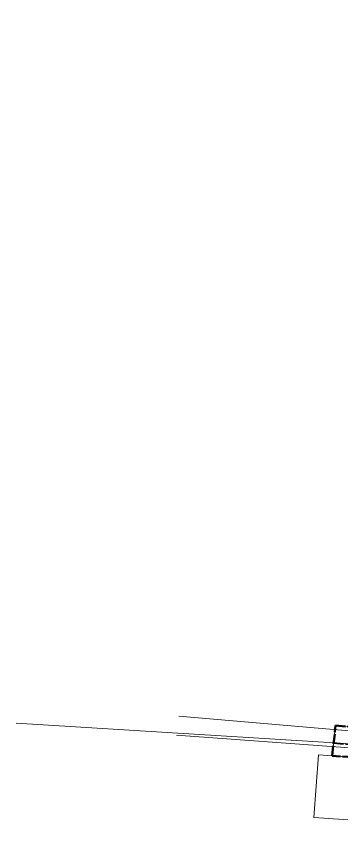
# Model space of a CAD drawing. Header units: metres. Extents: x 105014 to 106600, y 111320 to 118425.
# Drawn here: x 105350 to 105391.5, y 111994.3 to 112097.8 of the extents above; entities that cross this region are included whole.
import ezdxf

# ---------------------------------------------------------------- set-up
doc = ezdxf.new("R2010")
doc.units = ezdxf.units.M
doc.linetypes.add('DASHED', pattern=[1.524, 1.27, -0.254])
for name, color, linetype, lineweight in [('00-BASE-LIMITE', 7, 'DASHED', 50), ('00-BASE-UE', 42, 'DASHED', 25), ('10-PAV-BOCACALLE', 9, 'CONTINUOUS', 13), ('20-EP-ZONA-DURA', 253, 'CONTINUOUS', 13), ('30-RED-VANTI-EXIST', 52, 'CONTINUOUS', 13), ('35-RH-ACUE-MATRIZ-PJ', 150, 'DASHED', 40), ('35-RH-ACUE-MENOR-EXIST', 151, 'CONTINUOUS', 13), ('35-RH-ACUE-MENOR-PROY', 5, 'DASHED', 25)]:
    doc.layers.add(name, color=color, linetype=linetype, lineweight=lineweight)

msp = doc.modelspace()

# ---------------------------------------------------------------- linework, layer by layer
at = {"layer": '00-BASE-LIMITE'}
msp.add_lwpolyline([(105396.4147, 111990.9145), (105397.4315, 112002.8857), (105390.2821, 112003.3999), (105390.7259, 112007.2529), (105404.5827, 112006.1959), (105409.2911, 112005.8369), (105415.6737, 112090.8829), (105415.8243, 112093.2417), (105415.6747, 112093.2503), (105416.1989, 112098.9685)], dxfattribs=at)
at = {"layer": '00-BASE-UE'}
msp.add_lwpolyline([(105396.4147, 111990.9145), (105397.4315, 112002.8857), (105390.2821, 112003.3999), (105390.7259, 112007.2529), (105404.5827, 112006.1959), (105409.2911, 112005.8369), (105415.6737, 112090.8829), (105415.8243, 112093.2417), (105415.6747, 112093.2503), (105416.1989, 112098.9685)], dxfattribs=at)
at = {"layer": '10-PAV-BOCACALLE'}
msp.add_lwpolyline([(105407.7707, 111994.0989), (105399.0885, 111994.7477), (105396.7543, 111994.9136), (105387.9615, 111995.5382), (105387.9615, 111995.5382), (105388.5196, 112003.5193), (105397.4315, 112002.8856), (105399.6557, 112002.7275), (105410.2621, 112001.9267), (105411.8336, 112001.9249), (105413.3861, 112002.1694), (105414.881, 112002.6541), (105416.2816, 112003.367), (105417.5531, 112004.2905), (105418.6643, 112005.4018), (105419.5876, 112006.6735), (105420.3004, 112008.0741), (105420.7848, 112009.5692), (105421.0291, 112011.1216), (105418.8017, 111981.2703)], dxfattribs=at)
at = {"layer": '20-EP-ZONA-DURA'}
msp.add_lwpolyline([(105397.4315, 112002.8857), (105390.2821, 112003.3999), (105390.7259, 112007.2529), (105404.5827, 112006.1959)], dxfattribs=at)
at = {"layer": '30-RED-VANTI-EXIST'}
for points in [[(105370.7329, 112008.4405), (105408.7237, 112005.1627)], [(105392.4897, 112004.4341), (105370.4489, 112006.0411)]]:
    msp.add_lwpolyline(points, dxfattribs=at)
at = {"layer": '35-RH-ACUE-MATRIZ-PJ'}
msp.add_lwpolyline([(105390.4709, 112005.039), (105390.4709, 112005.039), (105407.2895, 112003.6291), (105409.4687, 112003.4164), (105411.7583, 112003.1604), (105415.1608, 112004.3075), (105423.4969, 112003.7626)], dxfattribs=at)
at = {"layer": '35-RH-ACUE-MENOR-EXIST'}
msp.add_lwpolyline([(105349.99, 112007.55), (105406.38, 112004.06)], dxfattribs=at)
msp.add_lwpolyline([(105349.99, 112007.55), (105406.38, 112004.06)], dxfattribs=at)
at = {"layer": '35-RH-ACUE-MENOR-PROY'}
msp.add_lwpolyline([(105390.4709, 112005.039), (105390.4709, 112005.039), (105407.2895, 112003.6291), (105409.4687, 112003.4164), (105411.7583, 112003.1604), (105415.1608, 112004.3075), (105423.4969, 112003.7626)], dxfattribs=at)

doc.saveas('drawing.dxf')
